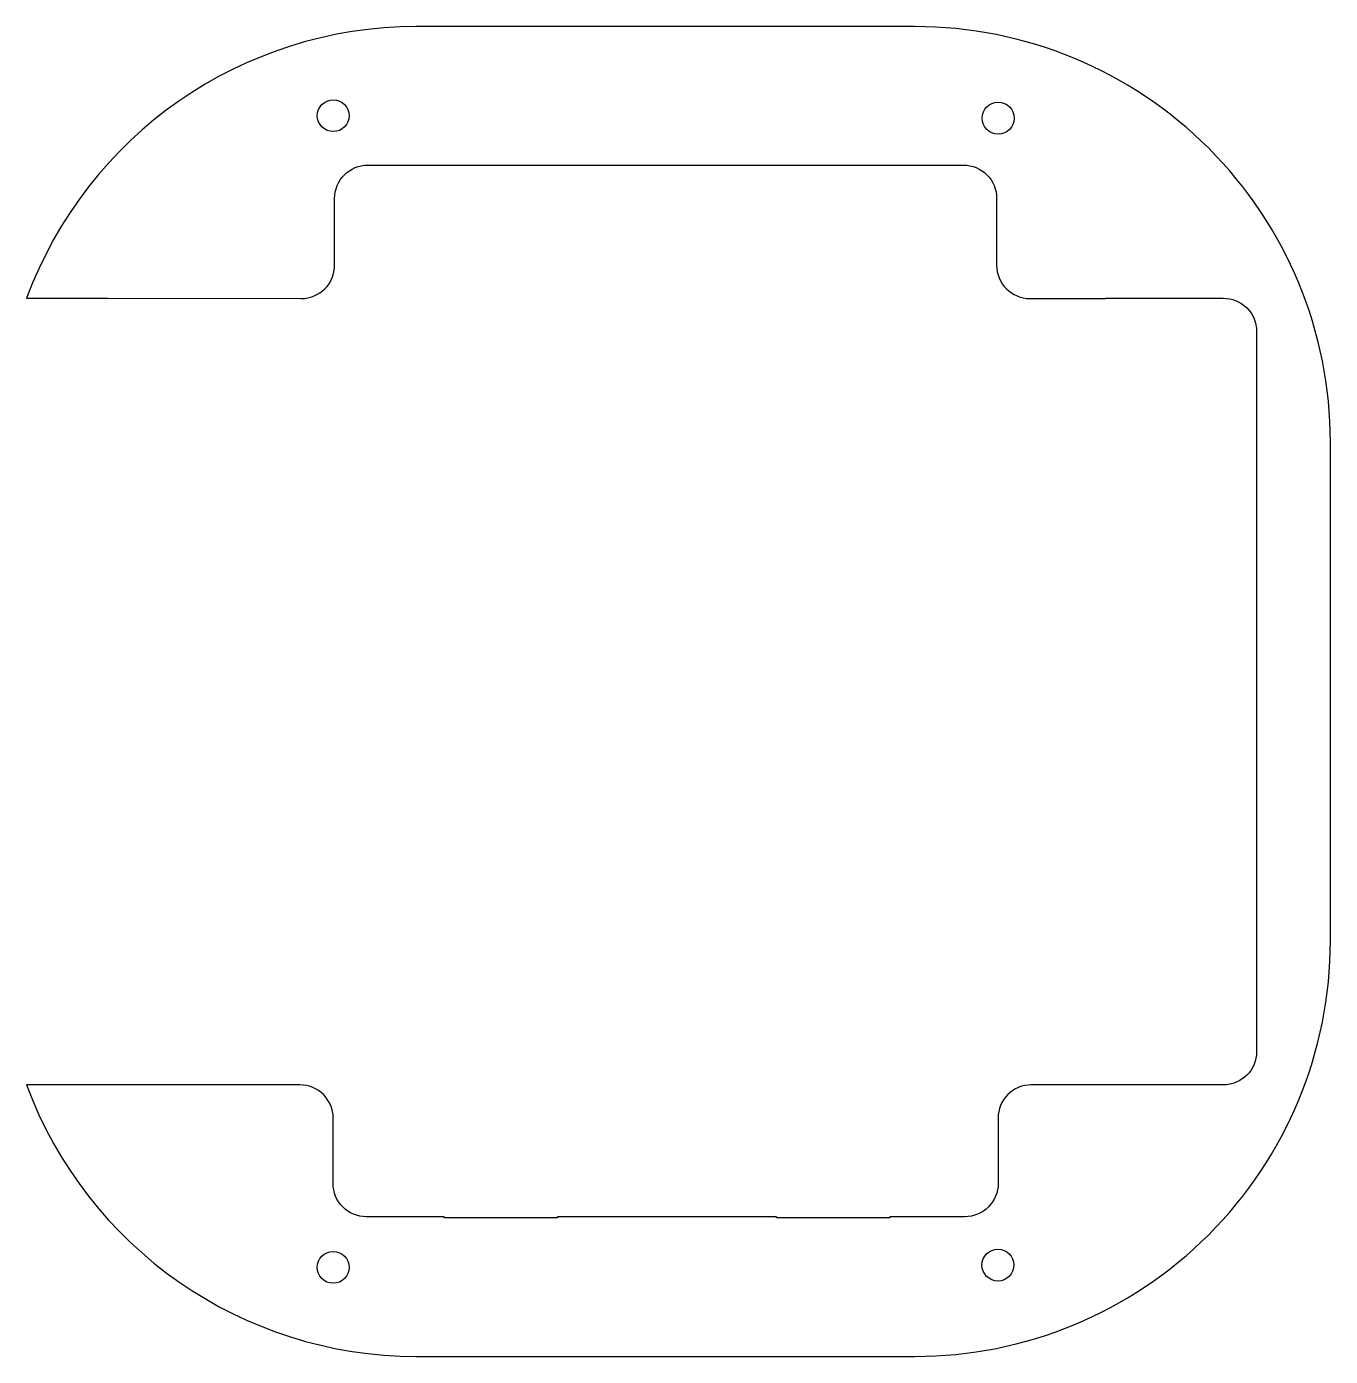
# Model space of a CAD drawing. Header units: millimetres. Extents: x 110.4 to 204.5, y 66.8 to 162.8.
import ezdxf

# ---------------------------------------------------------------- set-up
doc = ezdxf.new("R2010")
doc.units = ezdxf.units.MM
doc.layers.get('0').update_dxf_attribs({"linetype": 'CONTINUOUS'})

msp = doc.modelspace()

# ---------------------------------------------------------------- linework, layer by layer
msp.add_lwpolyline([(116.259, 86.44), (110.389, 86.44, 0.313977), (138.53, 66.836), (174.53, 66.836, 0.414214), (204.53, 96.836), (204.53, 132.836, 0.414214), (174.53, 162.836), (138.53, 162.836, 0.313926), (110.391, 143.237), (116.263, 143.228), (130.226, 143.207, 0.414655), (132.629, 145.607), (132.629, 150.436, -0.414214), (135.029, 152.836), (178.032, 152.836, -0.414214), (180.432, 150.436), (180.432, 145.607, 0.414655), (182.835, 143.207), (188.291, 143.216), (188.291, 143.232), (196.491, 143.232), (196.491, 143.228), (196.798, 143.228, -0.414655), (199.202, 140.828), (199.202, 88.84, -0.414214), (196.802, 86.44), (182.934, 86.44, 0.414655), (180.534, 84.036), (180.541, 79.324, -0.414655), (178.141, 76.92), (172.73, 76.92), (172.73, 76.836), (164.53, 76.836), (164.53, 76.92), (148.73, 76.92), (148.73, 76.836), (140.53, 76.836), (140.53, 76.92), (134.92, 76.92, -0.414655), (132.52, 79.324), (132.527, 84.036, 0.414655), (130.127, 86.44)], format="xyb", close=True)
for centre in [(132.531, 156.404), (180.541, 156.226), (132.527, 73.265), (180.523, 73.428)]:
    msp.add_circle(centre, 1.15)

doc.saveas('drawing.dxf')
